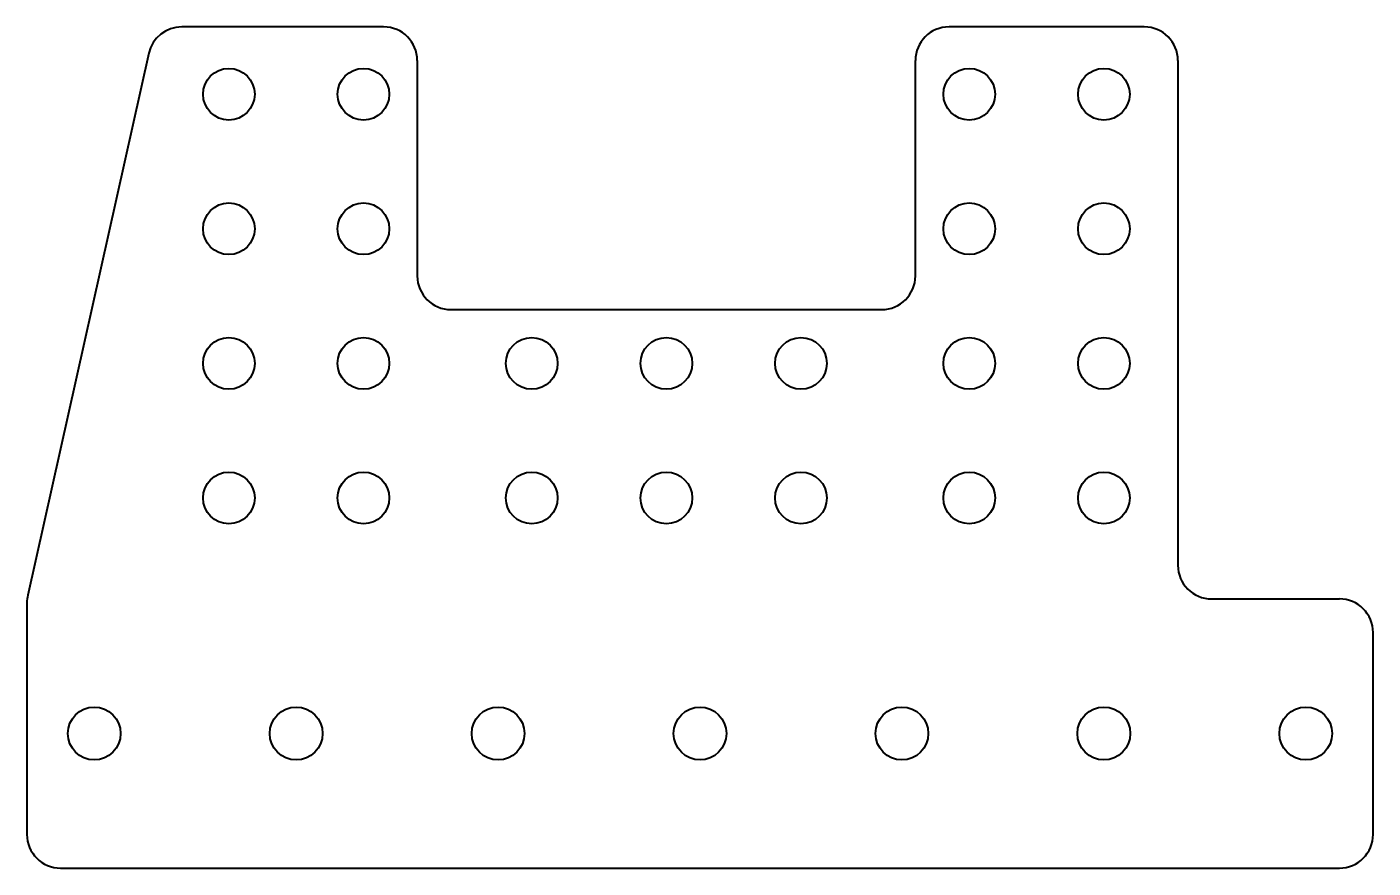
# Model space of a CAD drawing. Header units: inches. Extents: x -10.38 to -5.38, y -9.5 to -6.37.
import ezdxf

# ---------------------------------------------------------------- set-up
doc = ezdxf.new("R2010")
doc.units = ezdxf.units.IN
doc.header["$MEASUREMENT"] = 0
doc.layers.add('Visible', color=7, linetype='Continuous', lineweight=40)

msp = doc.modelspace()

# ---------------------------------------------------------------- linework, layer by layer
at = {"layer": 'Visible'}
for p, q in [((-9.05, -6.375), (-9.7999, -6.375)), ((-6.225, -6.375), (-6.95, -6.375)), ((-9.9218, -6.4727), (-10.372, -8.4865)), ((-8.925, -6.5), (-8.925, -7.3)), ((-7.075, -7.3), (-7.075, -6.5)), ((-6.1, -6.5), (-6.1, -8.375)), ((-8.8, -7.425), (-7.2, -7.425)), ((-5.975, -8.5), (-5.5, -8.5)), ((-10.375, -8.5138), (-10.375, -9.375)), ((-5.375, -9.375), (-5.375, -8.625)), ((-10.25, -9.5), (-5.5, -9.5))]:
    msp.add_line(p, q, dxfattribs=at)
for centre, radius in [((-9.625, -6.625), 0.096), ((-9.125, -6.625), 0.096), ((-6.875, -6.625), 0.096), ((-6.375, -6.625), 0.096), ((-9.625, -7.125), 0.096), ((-9.125, -7.125), 0.096), ((-6.875, -7.125), 0.096), ((-6.375, -7.125), 0.096), ((-9.625, -7.625), 0.096), ((-9.125, -7.625), 0.096), ((-8.5, -7.625), 0.096), ((-8, -7.625), 0.096), ((-7.5, -7.625), 0.096), ((-6.875, -7.625), 0.096), ((-6.375, -7.625), 0.096), ((-9.625, -8.125), 0.096), ((-9.125, -8.125), 0.096), ((-8.5, -8.125), 0.096), ((-8, -8.125), 0.096), ((-7.5, -8.125), 0.096), ((-6.875, -8.125), 0.096), ((-6.375, -8.125), 0.096), ((-10.125, -9), 0.098), ((-9.375, -9), 0.098), ((-8.625, -9), 0.098), ((-7.875, -9), 0.098), ((-7.125, -9), 0.098), ((-6.375, -9), 0.098), ((-5.625, -9), 0.098)]:
    msp.add_circle(centre, radius, dxfattribs=at)
for centre, start, end in [((-9.7999, -6.5), 90, 167.3998), ((-9.05, -6.5), 0, 90), ((-6.95, -6.5), 90, 180), ((-6.225, -6.5), 0, 90), ((-8.8, -7.3), 180, 270), ((-7.2, -7.3), 270, 0), ((-5.975, -8.375), 180, 270), ((-10.25, -8.5138), 167.3998, 180), ((-5.5, -8.625), 0, 90), ((-10.25, -9.375), 180, 270), ((-5.5, -9.375), 270, 0)]:
    msp.add_arc(centre, 0.125, start, end, dxfattribs=at)

doc.saveas('drawing.dxf')
